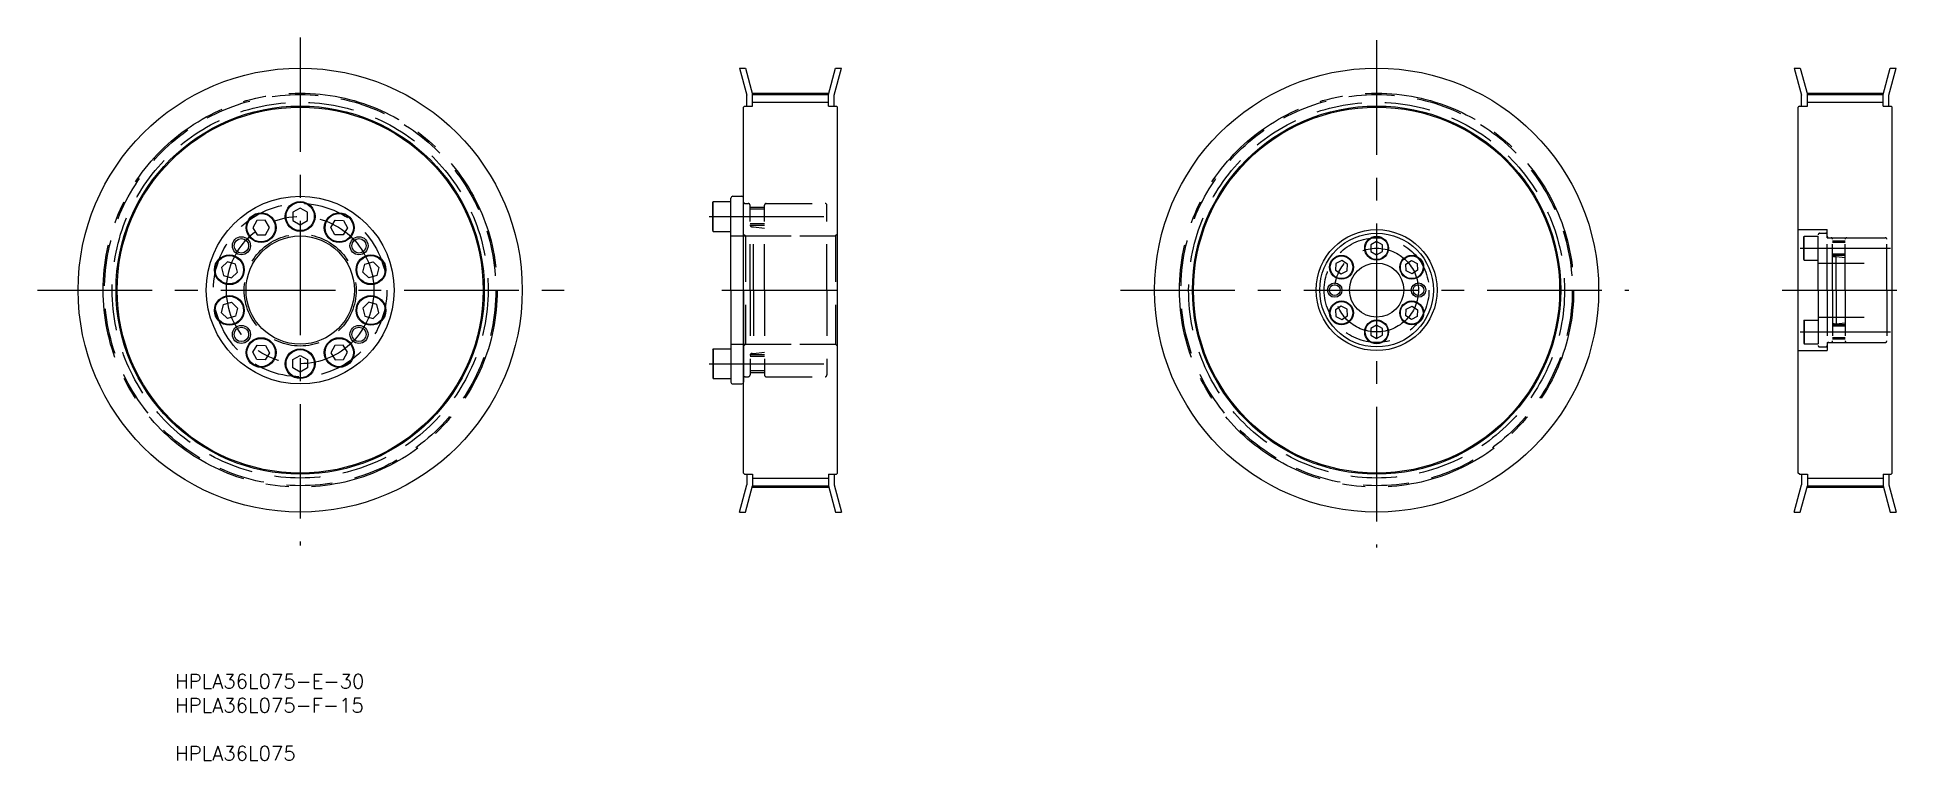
# Model space of a CAD drawing. Extents: x -23 to 495, y -28 to 172.
import ezdxf

# ---------------------------------------------------------------- set-up
doc = ezdxf.new("R2010")
doc.units = 0
doc.linetypes.add('CENTER', pattern=[50.8, 31.75, -6.35, 6.35, -6.35])
doc.linetypes.add('DASHED', pattern=[19.05, 12.7, -6.35])
doc.layers.get('0').update_dxf_attribs({"linetype": 'CONTINUOUS'})
doc.layers.add('CENTER', color=1, linetype='CENTER')
doc.styles.add('MISUMI', font='txt.shx')

# ---------------------------------------------------------------- blocks, each defined once
blk = doc.blocks.new('*U6')
at = {"color": 7, "linetype": 'CONTINUOUS', "style": 'MISUMI'}
for s, p in [('HPLA36L075-E-30', (15.05, -8.23)), ('HPLA36L075-F-15', (15.05, -14.89)), ('HPLA36L075', (15.05, -28.23))]:
    blk.add_text(s, height=4, dxfattribs=at).set_placement(p)

msp = doc.modelspace()

# ---------------------------------------------------------------- linework, layer by layer
at = {"color": 7, "linetype": 'CONTINUOUS'}
for p, q in [((171.41, 163.64), (173.07, 163.64)), ((171.41, 163.64), (173.43, 156.13)), ((173.07, 163.64), (175.03, 156.34)), ((196.03, 156.34), (197.98, 163.64)), ((197.63, 156.13), (199.64, 163.64)), ((197.98, 163.64), (199.64, 163.64)), ((463.54, 163.64), (465.2, 163.64)), ((463.54, 163.64), (465.56, 156.13)), ((465.2, 163.64), (467.16, 156.34)), ((488.16, 156.34), (490.11, 163.64)), ((489.76, 156.13), (491.77, 163.64)), ((490.11, 163.64), (491.77, 163.64)), ((173.43, 153.14), (173.43, 156.13)), ((175.03, 156.34), (196.03, 156.34)), ((175.03, 153.14), (175.03, 156.34)), ((196.03, 153.14), (196.03, 156.34)), ((197.63, 153.14), (197.63, 156.13)), ((465.56, 153.14), (465.56, 156.13)), ((467.16, 156.34), (488.16, 156.34)), ((467.16, 153.14), (467.16, 156.34)), ((488.16, 153.14), (488.16, 156.34)), ((489.76, 153.14), (489.76, 156.13)), ((172.83, 153.14), (172.53, 152.84)), ((172.53, 51.44), (172.53, 152.84)), ((172.83, 153.14), (175.03, 153.14)), ((196.03, 153.14), (198.23, 153.14)), ((198.23, 153.14), (198.53, 152.84)), ((198.53, 51.44), (198.53, 152.84)), ((464.96, 153.14), (464.66, 152.84)), ((464.66, 51.44), (464.66, 152.84)), ((464.96, 153.14), (467.16, 153.14)), ((488.16, 153.14), (490.36, 153.14)), ((490.36, 153.14), (490.66, 152.84)), ((490.66, 51.44), (490.66, 152.84)), ((49.73, 124.85), (47.73, 123.7)), ((51.73, 123.7), (49.73, 124.85)), ((164.03, 126.47), (164.14, 126.67)), ((164.03, 118.62), (164.03, 126.47)), ((164.14, 118.42), (164.14, 126.67)), ((164.14, 126.67), (169.03, 126.67)), ((169.03, 102.14), (169.03, 127.64)), ((169.03, 118.42), (169.03, 126.67)), ((169.03, 120.04), (169.03, 125.04)), ((169.53, 128.14), (172.03, 128.14)), ((172.53, 102.14), (172.53, 127.64)), ((37.69, 121.4), (36.61, 119.36)), ((36.61, 119.36), (37.83, 117.41)), ((40, 121.48), (37.69, 121.4)), ((41.23, 119.53), (40, 121.48)), ((40.14, 117.49), (41.23, 119.53)), ((47.73, 123.7), (47.73, 121.39)), ((47.73, 121.39), (49.73, 120.24)), ((49.73, 120.24), (51.73, 121.39)), ((51.73, 121.39), (51.73, 123.7)), ((58.23, 119.53), (59.45, 121.48)), ((59.31, 117.49), (58.23, 119.53)), ((59.45, 121.48), (61.76, 121.4)), ((62.85, 119.36), (61.62, 117.41)), ((61.76, 121.4), (62.85, 119.36)), ((37.83, 117.41), (40.14, 117.49)), ((61.62, 117.41), (59.31, 117.49)), ((164.03, 118.62), (164.14, 118.42)), ((164.14, 118.42), (169.03, 118.42)), ((169.03, 114.89), (169.03, 114.89)), ((347.86, 115.59), (346.26, 114.67)), ((346.26, 114.67), (346.26, 112.82)), ((349.46, 114.67), (347.86, 115.59)), ((348.66, 115.13), (348.66, 115.13)), ((349.06, 114.9), (349.06, 114.9)), ((349.46, 112.82), (349.46, 114.67)), ((29.56, 110.01), (27.9, 108.4)), ((31.78, 109.37), (29.56, 110.01)), ((32.34, 107.13), (31.78, 109.37)), ((67.12, 107.13), (67.68, 109.37)), ((67.68, 109.37), (69.9, 110.01)), ((69.9, 110.01), (71.56, 108.4)), ((336.58, 109.47), (336.48, 107.62)), ((338.22, 110.31), (336.58, 109.47)), ((339.77, 109.3), (338.22, 110.31)), ((339.68, 107.46), (339.77, 109.3)), ((346.26, 112.82), (347.86, 111.9)), ((347.86, 111.9), (349.46, 112.82)), ((355.94, 109.3), (357.49, 110.31)), ((356.04, 107.46), (355.94, 109.3)), ((357.49, 110.31), (359.13, 109.47)), ((359.13, 109.47), (359.23, 107.62)), ((27.9, 108.4), (28.46, 106.16)), ((28.46, 106.16), (30.68, 105.53)), ((30.68, 105.53), (32.34, 107.13)), ((68.78, 105.53), (67.12, 107.13)), ((71, 106.16), (68.78, 105.53)), ((71.56, 108.4), (71, 106.16)), ((169.03, 108.52), (169.03, 108.52)), ((336.48, 107.62), (338.03, 106.62)), ((338.03, 106.62), (339.68, 107.46)), ((357.68, 106.62), (356.04, 107.46)), ((359.23, 107.62), (357.68, 106.62)), ((28.46, 98.13), (30.68, 98.76)), ((30.68, 98.76), (32.34, 97.16)), ((68.78, 98.76), (67.12, 97.16)), ((71, 98.13), (68.78, 98.76)), ((169.03, 102.14), (169.03, 76.64)), ((172.53, 102.14), (172.53, 76.64)), ((27.9, 95.88), (28.46, 98.13)), ((29.56, 94.28), (27.9, 95.88)), ((31.78, 94.92), (29.56, 94.28)), ((32.34, 97.16), (31.78, 94.92)), ((67.12, 97.16), (67.68, 94.92)), ((67.68, 94.92), (69.9, 94.28)), ((69.9, 94.28), (71.56, 95.88)), ((71.56, 95.88), (71, 98.13)), ((338.03, 97.67), (336.48, 96.67)), ((336.48, 96.67), (336.58, 94.82)), ((336.58, 94.82), (338.22, 93.98)), ((339.68, 96.83), (338.03, 97.67)), ((338.22, 93.98), (339.77, 94.99)), ((339.77, 94.99), (339.68, 96.83)), ((355.94, 94.99), (356.04, 96.83)), ((357.49, 93.98), (355.94, 94.99)), ((356.04, 96.83), (357.68, 97.67)), ((359.13, 94.82), (357.49, 93.98)), ((357.68, 97.67), (359.23, 96.67)), ((359.23, 96.67), (359.13, 94.82)), ((347.86, 92.39), (346.26, 91.47)), ((346.26, 91.47), (346.26, 89.62)), ((346.26, 89.62), (347.86, 88.7)), ((349.46, 91.47), (347.86, 92.39)), ((347.86, 88.7), (349.46, 89.62)), ((349.46, 89.62), (349.46, 91.47)), ((36.61, 84.92), (37.83, 86.88)), ((37.69, 82.89), (36.61, 84.92)), ((40, 82.81), (37.69, 82.89)), ((37.83, 86.88), (40.14, 86.8)), ((41.23, 84.76), (40, 82.81)), ((40.14, 86.8), (41.23, 84.76)), ((47.73, 82.9), (49.73, 84.05)), ((47.73, 80.59), (47.73, 82.9)), ((49.73, 84.05), (51.73, 82.9)), ((51.73, 82.9), (51.73, 80.59)), ((59.31, 86.8), (58.23, 84.76)), ((58.23, 84.76), (59.45, 82.81)), ((61.62, 86.88), (59.31, 86.8)), ((59.45, 82.81), (61.76, 82.89)), ((62.85, 84.92), (61.62, 86.88)), ((61.76, 82.89), (62.85, 84.92)), ((164.03, 85.67), (164.14, 85.87)), ((164.03, 85.67), (164.03, 77.82)), ((164.14, 85.87), (164.14, 77.62)), ((164.14, 85.87), (169.03, 85.87)), ((169.03, 85.87), (169.03, 77.62)), ((169.03, 84.24), (169.03, 79.24)), ((49.73, 79.44), (47.73, 80.59)), ((51.73, 80.59), (49.73, 79.44)), ((164.03, 77.82), (164.14, 77.62)), ((164.14, 77.62), (169.03, 77.62)), ((169.53, 76.14), (172.03, 76.14)), ((171.41, 40.64), (173.43, 48.16)), ((172.83, 51.14), (172.53, 51.44)), ((172.83, 51.14), (175.03, 51.14)), ((173.07, 40.64), (175.03, 47.95)), ((173.43, 51.14), (173.43, 48.16)), ((175.03, 51.14), (175.03, 47.95)), ((175.03, 47.95), (196.03, 47.95)), ((196.03, 51.14), (196.03, 47.95)), ((196.03, 51.14), (198.23, 51.14)), ((196.03, 47.95), (197.98, 40.64)), ((197.63, 51.14), (197.63, 48.16)), ((197.63, 48.16), (199.64, 40.64)), ((198.23, 51.14), (198.53, 51.44)), ((463.54, 40.64), (465.56, 48.16)), ((464.96, 51.14), (464.66, 51.44)), ((464.96, 51.14), (467.16, 51.14)), ((465.2, 40.64), (467.16, 47.95)), ((465.56, 51.14), (465.56, 48.16)), ((467.16, 51.14), (467.16, 47.95)), ((467.16, 47.95), (488.16, 47.95)), ((488.16, 51.14), (488.16, 47.95)), ((488.16, 51.14), (490.36, 51.14)), ((488.16, 47.95), (490.11, 40.64)), ((489.76, 51.14), (489.76, 48.16)), ((489.76, 48.16), (491.77, 40.64)), ((490.36, 51.14), (490.66, 51.44)), ((171.41, 40.64), (173.07, 40.64)), ((197.98, 40.64), (199.64, 40.64)), ((463.54, 40.64), (465.2, 40.64)), ((490.11, 40.64), (491.77, 40.64))]:
    msp.add_line(p, q, dxfattribs=at)
at = {"color": 3, "linetype": 'CONTINUOUS'}
for p, q in [((175.03, 154.21), (196.03, 154.21)), ((467.16, 154.21), (488.16, 154.21)), ((175.03, 50.08), (196.03, 50.08)), ((467.16, 50.08), (488.16, 50.08))]:
    msp.add_line(p, q, dxfattribs=at)
at = {"color": 3, "linetype": 'DASHED'}
for p, q in [((172.94, 126.14), (173.83, 126.14)), ((174.33, 102.14), (174.33, 125.64)), ((178.33, 125.04), (174.33, 125.04)), ((178.33, 124.54), (174.33, 124.54)), ((178.33, 102.14), (178.33, 125.64)), ((178.83, 126.14), (195.13, 126.14)), ((195.63, 102.14), (195.63, 125.64)), ((178.33, 120.54), (174.33, 120.54)), ((178.33, 120.04), (174.33, 120.04)), ((174.93, 119.67), (175.33, 119.67)), ((175.33, 102.14), (175.33, 119.67)), ((175.33, 119.67), (178.33, 119.33)), ((169.03, 117.14), (195.63, 117.14)), ((172.53, 117.64), (173.03, 117.14)), ((173.03, 117.14), (198.03, 117.14)), ((173.03, 117.14), (173.03, 87.14)), ((198.53, 117.64), (198.03, 117.14)), ((198.03, 117.14), (198.03, 87.14)), ((464.66, 118.89), (472.66, 118.89)), ((466.16, 116.88), (466.25, 117.04)), ((466.16, 110.61), (466.16, 116.88)), ((466.25, 110.44), (466.25, 117.04)), ((466.25, 117.04), (470.16, 117.04)), ((470.16, 102.14), (470.16, 117.49)), ((470.16, 110.44), (470.16, 117.04)), ((470.16, 111.74), (470.16, 115.74)), ((470.56, 117.89), (472.26, 117.89)), ((472.66, 116.64), (472.66, 118.89)), ((472.66, 102.14), (472.66, 117.49)), ((472.66, 116.64), (490.66, 116.64)), ((473.07, 116.64), (473.76, 116.64)), ((474.16, 102.14), (474.16, 116.24)), ((477.66, 115.74), (474.16, 115.74)), ((477.66, 115.34), (474.16, 115.34)), ((477.66, 102.14), (477.66, 116.24)), ((478.06, 116.64), (488.76, 116.64)), ((489.16, 102.14), (489.16, 116.24)), ((466.16, 110.61), (466.25, 110.44)), ((466.25, 110.44), (470.16, 110.44)), ((470.16, 109.64), (489.16, 109.64)), ((477.66, 112.14), (474.16, 112.14)), ((477.66, 111.74), (474.17, 111.74)), ((474.57, 111.44), (475.16, 111.44)), ((475.16, 111.44), (477.66, 111.19)), ((475.16, 102.14), (475.16, 111.44)), ((174.33, 102.14), (174.33, 78.64)), ((175.33, 102.14), (175.33, 84.62)), ((178.33, 102.14), (178.33, 78.64)), ((195.63, 102.14), (195.63, 78.64)), ((470.16, 102.14), (470.16, 86.79)), ((472.66, 102.14), (472.66, 86.79)), ((474.16, 102.14), (474.16, 88.04)), ((475.16, 102.14), (475.16, 92.84)), ((477.66, 102.14), (477.66, 88.04)), ((489.16, 102.14), (489.16, 88.04)), ((466.16, 93.68), (466.25, 93.84)), ((466.16, 93.68), (466.16, 87.41)), ((466.25, 93.84), (470.16, 93.84)), ((466.25, 93.84), (466.25, 87.24)), ((470.16, 94.64), (489.16, 94.64)), ((470.16, 93.84), (470.16, 87.24)), ((470.16, 92.54), (470.16, 88.54)), ((477.66, 92.14), (474.16, 92.14)), ((477.66, 88.94), (474.16, 88.94)), ((477.66, 88.54), (474.16, 88.54)), ((477.66, 92.54), (474.17, 92.54)), ((474.57, 92.84), (475.16, 92.84)), ((475.16, 92.84), (477.66, 93.09)), ((169.03, 87.14), (195.63, 87.14)), ((172.53, 86.64), (173.03, 87.14)), ((173.03, 87.14), (198.03, 87.14)), ((178.33, 84.24), (174.33, 84.24)), ((178.33, 83.74), (174.33, 83.74)), ((174.93, 84.62), (175.33, 84.62)), ((175.33, 84.62), (178.33, 84.96)), ((198.53, 86.64), (198.03, 87.14)), ((464.66, 85.39), (472.66, 85.39)), ((466.16, 87.41), (466.25, 87.24)), ((466.25, 87.24), (470.16, 87.24)), ((470.56, 86.39), (472.26, 86.39)), ((472.66, 87.64), (472.66, 85.39)), ((472.66, 87.64), (490.66, 87.64)), ((473.07, 87.64), (473.76, 87.64)), ((478.06, 87.64), (488.76, 87.64)), ((172.94, 78.14), (173.83, 78.14)), ((178.33, 79.74), (174.33, 79.74)), ((178.33, 79.24), (174.33, 79.24)), ((178.83, 78.14), (195.13, 78.14))]:
    msp.add_line(p, q, dxfattribs=at)
at = {"color": 7, "linetype": 'CONTINUOUS'}
for centre, radius in [((49.73, 102.14), 61.5), ((347.86, 102.14), 61.5), ((49.73, 102.14), 51), ((49.73, 102.14), 50.7), ((347.86, 102.14), 51), ((347.86, 102.14), 50.7), ((49.73, 102.14), 26), ((49.73, 122.54), 4.12), ((49.73, 122.54), 3.92), ((38.92, 119.44), 4.12), ((38.92, 119.44), 3.92), ((60.54, 119.44), 4.12), ((60.54, 119.44), 3.92), ((33.44, 114.42), 2), ((49.73, 102.14), 15), ((66.02, 114.42), 2), ((347.86, 102.14), 16.75), ((347.86, 102.14), 15.75), ((347.86, 113.74), 3.3), ((347.86, 113.74), 3.14), ((30.12, 107.77), 4.12), ((30.12, 107.77), 3.92), ((69.34, 107.77), 4.12), ((69.34, 107.77), 3.92), ((338.13, 108.46), 3.3), ((338.13, 108.46), 3.14), ((347.86, 102.14), 7.5), ((357.59, 108.46), 3.3), ((357.59, 108.46), 3.14), ((336.26, 102.14), 2), ((336.26, 102.14), 1.5), ((359.46, 102.14), 2), ((359.46, 102.14), 1.5), ((30.12, 96.52), 4.12), ((30.12, 96.52), 3.92), ((69.34, 96.52), 4.12), ((69.34, 96.52), 3.92), ((338.13, 95.83), 3.3), ((338.13, 95.83), 3.14), ((357.59, 95.83), 3.3), ((357.59, 95.83), 3.14), ((347.86, 90.54), 3.3), ((347.86, 90.54), 3.14), ((33.44, 89.87), 2), ((38.92, 84.84), 4.12), ((38.92, 84.84), 3.92), ((60.54, 84.84), 4.12), ((60.54, 84.84), 3.92), ((66.02, 89.87), 2), ((49.73, 81.74), 4.12), ((49.73, 81.74), 3.92)]:
    msp.add_circle(centre, radius, dxfattribs=at)
at = {"color": 3, "linetype": 'DASHED'}
for centre, radius in [((49.73, 102.14), 54.19), ((347.86, 102.14), 54.19), ((49.73, 102.14), 52.06), ((347.86, 102.14), 52.06), ((49.73, 102.14), 24), ((49.73, 102.14), 15.5), ((347.86, 102.14), 14.5)]:
    msp.add_circle(centre, radius, dxfattribs=at)
at = {"color": 3}
for centre in [(33.44, 114.42), (66.02, 114.42), (33.44, 89.87), (66.02, 89.87)]:
    msp.add_circle(centre, 2.5, dxfattribs=at)
at = {"color": 7, "linetype": 'CONTINUOUS'}
for centre, start, end in [((169.53, 127.64), 90, 180.0009), ((172.03, 127.64), 0, 90), ((169.53, 76.64), 179.9991, 270), ((172.03, 76.64), 270, 0)]:
    msp.add_arc(centre, 0.5, start, end, dxfattribs=at)
at = {"color": 3, "linetype": 'DASHED'}
for centre, radius, start, end in [((172.94, 126.55), 0.41, 180, 270), ((173.83, 125.64), 0.5, 0, 90), ((178.83, 125.64), 0.5, 90, 180), ((195.13, 125.64), 0.5, 0, 90), ((174.93, 120.27), 0.6, 180, 270), ((470.56, 117.49), 0.4, 90, 180), ((472.26, 117.49), 0.4, 0, 90), ((473.07, 117.05), 0.41, 180, 270), ((473.76, 116.24), 0.4, 0, 90), ((478.06, 116.24), 0.4, 90, 180), ((488.76, 116.24), 0.4, 0, 90), ((474.57, 111.85), 0.41, 180, 270), ((473.76, 88.04), 0.4, 270, 0), ((474.57, 92.43), 0.41, 90, 180), ((478.06, 88.04), 0.4, 180, 270), ((488.76, 88.04), 0.4, 270, 0), ((174.93, 84.02), 0.6, 90, 180), ((470.56, 86.79), 0.4, 180, 270), ((472.26, 86.79), 0.4, 270, 0), ((473.07, 87.23), 0.41, 90, 180), ((172.94, 77.73), 0.41, 90, 180), ((173.83, 78.64), 0.5, 270, 0), ((178.83, 78.64), 0.5, 180, 270), ((195.13, 78.64), 0.5, 270, 0)]:
    msp.add_arc(centre, radius, start, end, dxfattribs=at)
at = {"layer": 'CENTER', "color": 1, "linetype": 'CENTER'}
for p, q in [((49.73, 172.17), (49.73, 31.38)), ((347.86, 171.38), (347.86, 30.86)), ((174.92, 156.72), (196.13, 156.72)), ((467.05, 156.72), (488.26, 156.72)), ((163.03, 122.54), (196.63, 122.54)), ((465.16, 113.74), (490.16, 113.74)), ((-23.05, 102.14), (122.89, 102.14)), ((166.53, 102.14), (204.53, 102.14)), ((166.53, 102.14), (204.53, 102.14)), ((276.89, 102.14), (417.7, 102.14)), ((460.22, 102.14), (494.66, 102.14)), ((465.16, 90.54), (490.16, 90.54)), ((163.03, 81.74), (196.63, 81.74)), ((174.92, 47.57), (196.13, 47.57)), ((467.05, 47.57), (488.26, 47.57))]:
    msp.add_line(p, q, dxfattribs=at)
for centre, radius in [((49.73, 102.14), 54.57), ((347.86, 102.14), 54.57), ((49.73, 102.14), 20.4), ((347.86, 102.14), 11.6)]:
    msp.add_circle(centre, radius, dxfattribs=at)

# ---------------------------------------------------------------- block references
at = {"color": 7, "linetype": 'CONTINUOUS'}
msp.add_blockref('*U6', (0, 0), dxfattribs=at)

doc.saveas('drawing.dxf')
